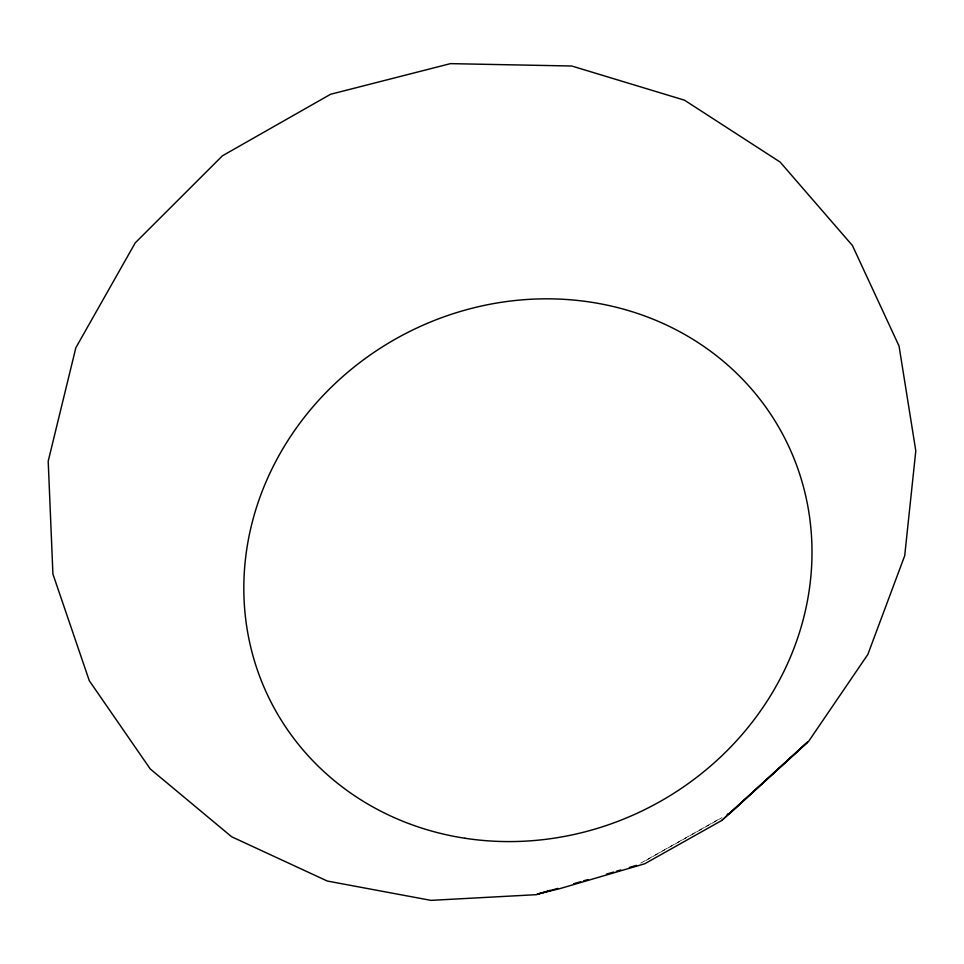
<?xml version="1.0" encoding="UTF-8"?>
<svg xmlns="http://www.w3.org/2000/svg" width="964" height="964" viewBox="0 0 964 964"><rect width="100%" height="100%" fill="white"/><g stroke="black" fill="none" stroke-linecap="round" stroke-linejoin="round"><path stroke-width="0.72" stroke-dasharray="4.82 3.62" d="M640.723 863.129L721.879 817.508M645.747 860.539L721.156 818.135"/><path stroke-width="1.45" d="M721.771 820.46L807.278 742.292L721.771 820.46L644.735 863.768L560.048 888.579L537.297 894.134L550.263 890.338M727.121 814.556L729.736 813.086M727.663 814.484L730.254 813.026L808.386 741.69L867.841 654.46L904.702 555.746L915.8 450.863L899.038 346.016L852.429 245.519L780.117 162.048L684.464 100.172L571.748 66.01L450.453 63.636L330.592 94.267L222.443 155.794L135.225 242.88L75.855 347.727L48.2 461.214L52.924 574.086L89.29 680.705L150.251 768.971L231.637 836.764L327.29 881.036L430.908 900.364L536.382 894.676L557.831 888.386M573.568 883.783L580.726 881.686M583.582 880.843L587.871 879.59M606.477 874.143L613.622 872.046M616.49 871.203L620.78 869.95M629.359 867.431L636.517 865.347M464.997 838.258A288.778 266.389 -27.7 0 0 799.289 472.926A288.778 266.389 -27.7 0 0 319.458 399.445A288.778 266.389 -27.7 0 0 464.997 838.258"/></g></svg>
